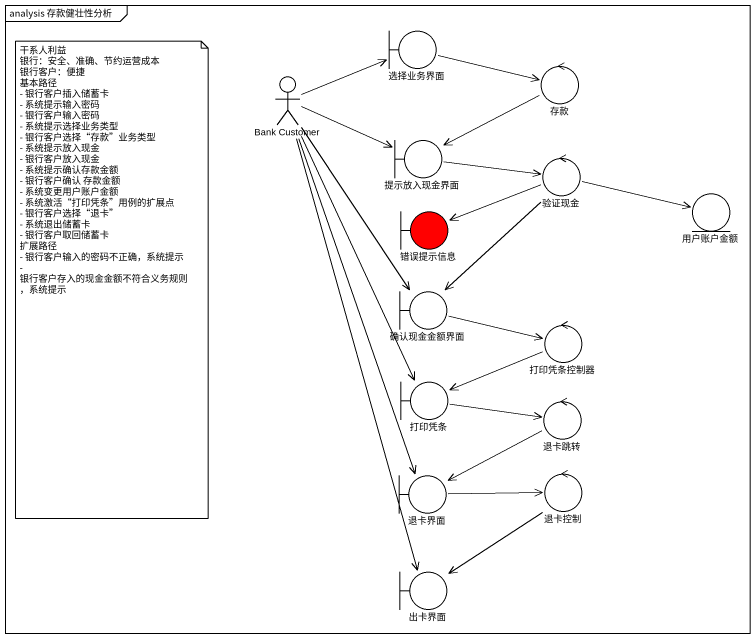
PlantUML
@startuml
mainframe analysis 存款健壮性分析
boundary 选择业务界面
actor "Bank Customer" as Bank_Customer
control 存款
boundary 提示放入现金界面
control 验证现金
entity 用户账户金额
boundary 错误提示信息 #FF0000
boundary 确认现金金额界面
control 打印凭条控制器
boundary 打印凭条
control 退卡跳转
boundary 退卡界面
control 退卡控制
boundary 出卡界面
选择业务界面 -right-> 存款
Bank_Customer -right-> 选择业务界面
Bank_Customer -right-> 提示放入现金界面
Bank_Customer --> 确认现金金额界面
Bank_Customer --> 打印凭条
Bank_Customer --> 退卡界面
Bank_Customer --> 出卡界面
存款 -left-> 提示放入现金界面
提示放入现金界面 -right-> 验证现金
验证现金 -right-> 用户账户金额
验证现金 -left-> 错误提示信息
验证现金 --> 确认现金金额界面
确认现金金额界面 -right-> 打印凭条控制器
打印凭条控制器 -left-> 打印凭条
打印凭条 -right-> 退卡跳转
退卡跳转 -left-> 退卡界面
退卡界面 -right-> 退卡控制
退卡控制 --> 出卡界面
note as N1
  干系人利益
  银行：安全、准确、节约运营成本
  银行客户：便捷
  基本路径
  - 银行客户插入储蓄卡
  - 系统提示输入密码
  - 银行客户输入密码
  - 系统提示选择业务类型
  - 银行客户选择“存款”业务类型
  - 系统提示放入现金
  - 银行客户放入现金
  - 系统提示确认存款金额
  - 银行客户确认 存款金额
  - 系统变更用户账户金额
  - 系统激活“打印凭条”用例的扩展点
  - 银行客户选择“退卡”
  - 系统退出储蓄卡
  - 银行客户取回储蓄卡
  扩展路径
  - 银行客户输入的密码不正确，系统提示
  - 银行客户存入的现金金额不符合义务规则，系统提示
end note
@enduml
